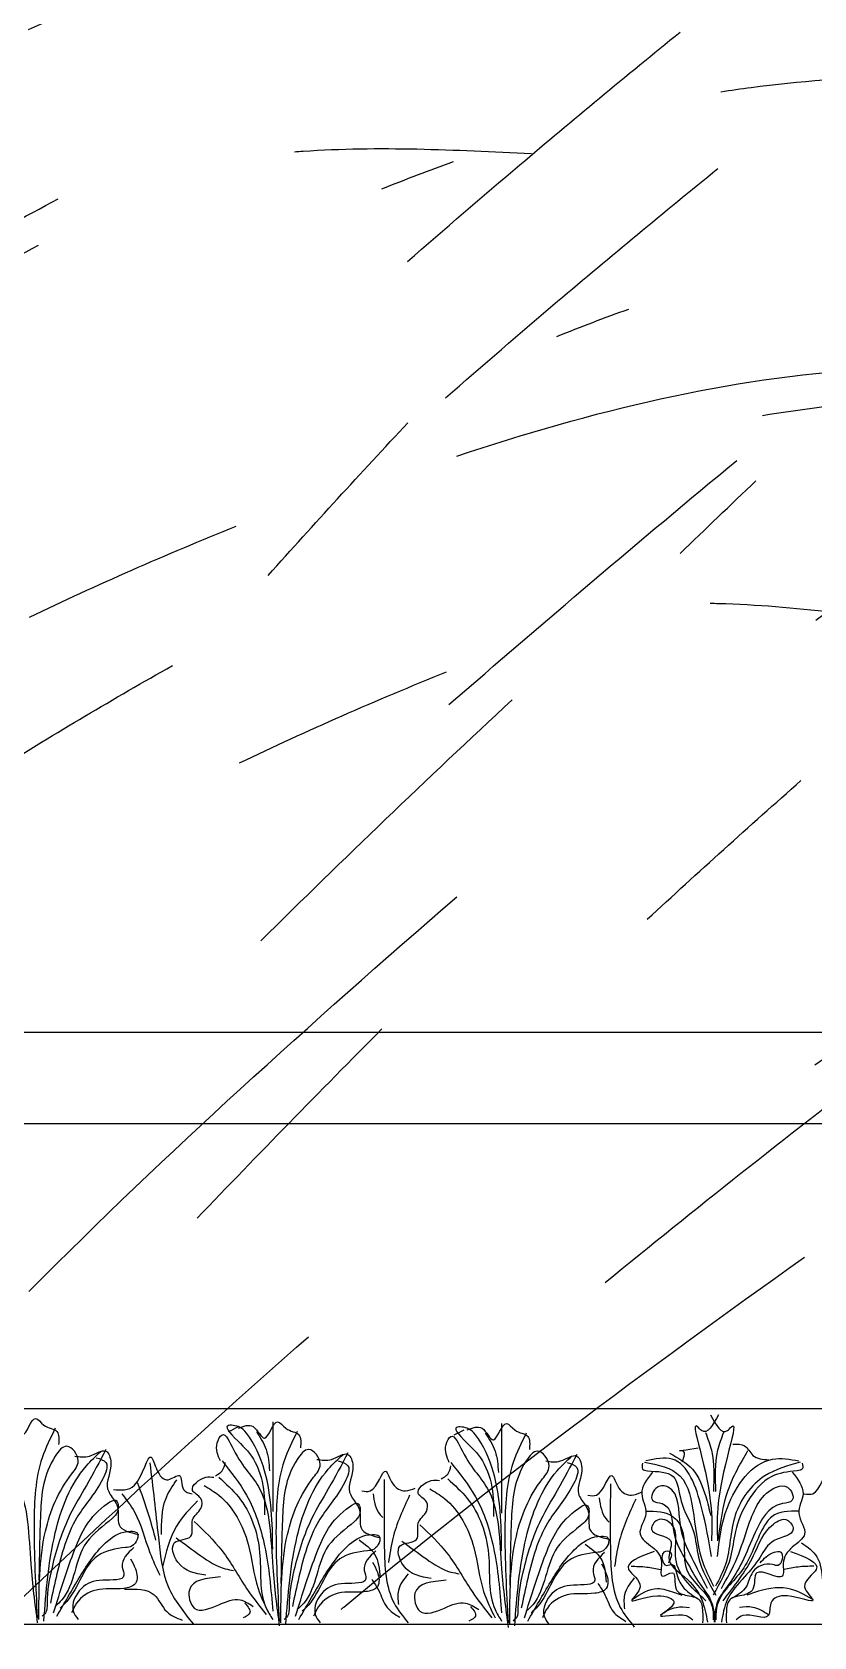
# Model space of a CAD drawing. Extents: x 3172 to 33391, y 13916 to 34175.
# Drawn here: x 7675 to 8102, y 30014 to 30892 of the extents above; entities that cross this region are included whole.
import ezdxf

# ---------------------------------------------------------------- set-up
doc = ezdxf.new("R2010")
doc.units = 0
doc.layers.get('0').update_dxf_attribs({"linetype": 'CONTINUOUS'})

# ---------------------------------------------------------------- blocks, each defined once
blk = doc.blocks.new('A$C62E27FF9')
at = {"color": 4}
for points, knots in [([(2604.1, 2648.12), (2609.53, 2649.52), (2666.79, 2663.49), (2726.09, 2669.82), (2779.75, 2675.55)], [3951.174304, 3951.174304, 3951.174304, 3951.174304, 3968.104713, 4129.127709, 4129.127709, 4129.127709, 4129.127709]), ([(2019.63, 2390.08), (2076.99, 2434.67), (2152.54, 2490.37), (2231.26, 2543.72), (2248.98, 2555.37)], [3316.933159, 3316.933159, 3316.933159, 3316.933159, 3535.309121, 3597.934756, 3597.934756, 3597.934756, 3597.934756]), ([(2740.05, 2509.38), (2741.64, 2509.51), (2784.52, 2512.61), (2827.88, 2510.48), (2869.63, 2508.44)], [1949.480807, 1949.480807, 1949.480807, 1949.480807, 1954.279277, 2079.106889, 2079.106889, 2079.106889, 2079.106889]), ([(1721.31, 2286.41), (1741.64, 2304.17), (1790.9, 2346.55), (1840.82, 2387.98), (1870.33, 2411.86)], [3033.684273, 3033.684273, 3033.684273, 3033.684273, 3114.834321, 3229.132713, 3229.132713, 3229.132713, 3229.132713]), ([(2624.9, 2369.08), (2626.48, 2369.2), (2669.37, 2372.31), (2712.73, 2370.18), (2754.48, 2368.13)], [1949.480807, 1949.480807, 1949.480807, 1949.480807, 1954.279277, 2079.106889, 2079.106889, 2079.106889, 2079.106889]), ([(1742, 2211.8), (1762.34, 2229.56), (1811.6, 2271.95), (1861.52, 2313.37), (1891.03, 2337.25)], [3033.684273, 3033.684273, 3033.684273, 3033.684273, 3114.834321, 3229.132713, 3229.132713, 3229.132713, 3229.132713]), ([(1514.23, 1723.03), (1514.67, 1723.47), (1589.32, 1798.76), (1668.4, 1869.59), (1748.2, 1938.94)], [394.337355, 394.337355, 394.337355, 394.337355, 396.220769, 712.913916, 712.913916, 712.913916, 712.913916])]:
    blk.add_open_spline(points, degree=3, knots=knots, dxfattribs=at)
for points in [[(2424.58, 2577.6), (2437.06, 2584.06), (2449.63, 2590.27), (2462.3, 2596.21)], [(2527.65, 2506.42), (2540.13, 2512.87), (2552.7, 2519.09), (2565.37, 2525.02)], [(2479.38, 2436.02), (2550.09, 2467.34), (2623.49, 2493.2), (2698.57, 2504.62)], [(2254.97, 2326.11), (2290.18, 2347.23), (2326.12, 2367.33), (2362.85, 2386.32)], [(2377.06, 2257.72), (2412.28, 2278.85), (2448.21, 2298.95), (2484.94, 2317.94)], [(2246.09, 2241.96), (2275.42, 2264.32), (2305.14, 2286.1), (2335.37, 2307.12)], [(1645.01, 2114.69), (1670.21, 2142.79), (1695.69, 2170.63), (1721.48, 2198.21)], [(1743.9, 2044.08), (1796.09, 2088.98), (1848.34, 2133.88), (1901.39, 2177.61)], [(1870.4, 2126.63), (1884.13, 2139.96), (1897.92, 2153.22), (1911.79, 2166.41)], [(1641.04, 1914.74), (1686.14, 1959.5), (1731.98, 2003.46), (1778.51, 2046.59)], [(1415.52, 1928.55), (1445.44, 1966.37), (1475.66, 2003.96), (1506.28, 2041.21)], [(1295.4, 1660.74), (1355.9, 1731.88), (1418.26, 1801.6), (1482.3, 1869.73)]]:
    blk.add_open_spline(points, degree=3, dxfattribs=at)

msp = doc.modelspace()

# ---------------------------------------------------------------- linework, layer by layer
for p, q in [((6875.46774, 30344.51661), (8670.85692, 30344.51661)), ((6825.47844, 30294.50592), (8670.85692, 30294.50592))]:
    msp.add_line(p, q)
at = {"color": 7}
for p, q in [((8669.48294, 30138.47704), (6669.48294, 30138.47704)), ((7118.87267, 30020.6218), (8669.48294, 30020.6218))]:
    msp.add_line(p, q, dxfattribs=at)
for points in [[(7645.27608, 30111.72214), (7643.48668, 30121.55191), (7646.16961, 30126.02043), (7652.43019, 30117.97751), (7666.73956, 30096.53042), (7673.89366, 30053.63624), (7677.4713, 30021.46595)], [(7655.11312, 30129.59483), (7663.16192, 30130.48826), (7669.42249, 30124.23289), (7676.57659, 30133.16923), (7681.04776, 30129.59483), (7688.20186, 30126.02043), (7689.09656, 30118.87094)], [(7687.30833, 30127.80729), (7680.15306, 30111.72214), (7675.68189, 30075.97676), (7677.4713, 30024.14693)], [(7806.25097, 30061.67916), (7801.7798, 30104.57334), (7791.9416, 30125.127), (7787.47043, 30128.7014), (7781.20986, 30128.7014), (7783.89279, 30124.23358), (7794.62453, 30112.61626), (7800.8851, 30096.53112), (7801.7798, 30080.44528)], [(7782.10456, 30126.02112), (7787.47043, 30128.7021)], [(7787.47043, 30127.80798), (7795.51923, 30128.7014), (7801.7798, 30122.44603), (7808.9339, 30131.38238), (7813.40507, 30127.80798), (7820.55917, 30124.23358), (7821.45387, 30117.08409)], [(7806.25097, 30131.38238), (7806.25097, 30114.40311), (7806.25097, 30082.23282)], [(7905.51954, 30124.23358), (7910.88541, 30126.91455)], [(7931.45418, 30060.78574), (7926.98301, 30103.67991), (7917.14481, 30124.23358), (7912.67364, 30127.80798), (7906.41307, 30127.80798), (7909.096, 30123.34015), (7919.82774, 30111.72283), (7926.08831, 30095.63769), (7926.98301, 30079.55185)], [(7912.67364, 30126.91455), (7920.72244, 30127.80798), (7926.98301, 30121.55261), (7934.13711, 30130.48895), (7938.60828, 30126.91455), (7945.76238, 30123.34015), (7946.65708, 30116.19066)], [(7931.45418, 30130.48895), (7931.45418, 30113.50969), (7931.45418, 30081.3394)], [(8050.04461, 30135.12409), (8040.81666, 30126.51625), (8038.66312, 30128.66836), (8040.81666, 30112.52814), (8046.20053, 30066.26018)], [(8045.72113, 30135.12409), (8054.94907, 30126.51625), (8057.10262, 30128.66836), (8054.94907, 30112.52814), (8049.5652, 30066.26018)], [(7777.6334, 30109.93529), (7775.84399, 30119.76506), (7778.52692, 30124.23358), (7784.7875, 30116.19066), (7799.09687, 30094.74357), (7806.25097, 30051.84939), (7809.82861, 30019.6791)], [(7797.30747, 30126.02043), (7802.67333, 30116.19066), (7804.46274, 30104.57334)], [(7819.66564, 30126.02043), (7812.51037, 30109.93529), (7808.0392, 30074.18991), (7809.82861, 30022.36007)], [(7902.83661, 30109.04186), (7901.0472, 30118.87163), (7903.73014, 30123.34015), (7909.99071, 30115.29723), (7924.30008, 30093.85014), (7931.45418, 30050.95596), (7935.03182, 30018.78567)], [(7922.51068, 30125.127), (7927.87654, 30115.29723), (7929.66595, 30103.67991)], [(7944.86885, 30125.127), (7937.71358, 30109.04186), (7933.24241, 30073.29648), (7935.03182, 30021.46665)], [(8042.97021, 30125.44019), (8046.20053, 30115.7563), (8047.27831, 30093.16035)], [(8052.79552, 30125.44019), (8049.5652, 30115.7563), (8048.48742, 30093.16035)], [(8057.94579, 30119.04299), (8064.38337, 30118.23891), (8068.80877, 30113.01236), (8077.66057, 30110.60011)], [(7678.36483, 30023.2535), (7681.94246, 30071.50893), (7696.25066, 30102.7858), (7699.8283, 30109.9346), (7693.56773, 30117.97751), (7687.30833, 30112.61557), (7679.25953, 30081.33871), (7678.36483, 30044.6999)], [(7715.0312, 30116.18997), (7704.29947, 30096.53042), (7695.35713, 30080.44528), (7685.51893, 30051.84939), (7682.83599, 30032.18915), (7681.94246, 30026.8279), (7680.15306, 30025.04035)], [(7681.04776, 30022.35938), (7687.30833, 30070.61551), (7704.29947, 30107.25431), (7712.34827, 30115.29654)], [(7709.66534, 30111.72214), (7715.0312, 30109.04117), (7713.24297, 30100.10482), (7698.9336, 30078.65773), (7688.20186, 30048.27499), (7684.6254, 30032.18915)], [(7698.04007, 30112.61557), (7706.08887, 30112.61557), (7715.0312, 30115.29654), (7717.71414, 30109.04117), (7715.92591, 30094.74357), (7719.50354, 30088.48751), (7721.29177, 30084.91311), (7722.18648, 30075.08333), (7732.91821, 30069.72139)], [(7719.0943, 30094.3093), (7730.61638, 30096.61271), (7739.83545, 30111.96486), (7742.90769, 30105.05601), (7749.05334, 30099.683), (7755.199, 30101.98572), (7757.50435, 30094.3093), (7762.11271, 30092.00659)], [(7778.52692, 30109.93529), (7791.9416, 30091.16917), (7801.7798, 30063.46671), (7806.25097, 30027.72202)], [(7810.72214, 30021.46665), (7814.29977, 30069.72208), (7828.60797, 30100.99894), (7832.18561, 30108.14774), (7825.92504, 30116.19066), (7819.66564, 30110.82871), (7811.61684, 30079.55185), (7810.72214, 30042.91304)], [(7847.38851, 30114.40311), (7836.65678, 30094.74357), (7827.71444, 30078.65843), (7817.87624, 30050.06254), (7815.1933, 30030.4023), (7814.29977, 30025.04105), (7812.51037, 30023.2535)], [(7813.40507, 30020.57253), (7819.66564, 30068.82865), (7836.65678, 30105.46746), (7844.70558, 30113.50969)], [(7842.02265, 30109.93529), (7847.38851, 30107.25431), (7845.60028, 30098.31797), (7831.29091, 30076.87088), (7820.55917, 30046.48814), (7816.98271, 30030.4023)], [(7830.39738, 30110.82871), (7838.44618, 30110.82871), (7847.38851, 30113.50969), (7850.07145, 30107.25431), (7848.28322, 30092.95672), (7851.86085, 30086.70065), (7853.64909, 30083.12625), (7854.54379, 30073.29648), (7865.27553, 30067.93453)], [(7935.92535, 30020.57322), (7939.50298, 30068.82865), (7953.81118, 30100.10552), (7957.38882, 30107.25431), (7951.12825, 30115.29723), (7944.86885, 30109.93529), (7936.82005, 30078.65843), (7935.92535, 30042.01962)], [(7972.59172, 30113.50969), (7961.85999, 30093.85014), (7952.91766, 30077.765), (7943.07945, 30049.16911), (7940.39651, 30029.50887), (7939.50298, 30024.14762), (7937.71358, 30022.36007)], [(7938.60828, 30019.6791), (7944.86885, 30067.93523), (7961.85999, 30104.57403), (7969.90879, 30112.61626)], [(7955.60059, 30109.93529), (7963.64939, 30109.93529), (7972.59172, 30112.61626), (7975.27466, 30106.36089), (7973.48643, 30092.06329), (7977.06406, 30085.80722), (7978.8523, 30082.23282), (7979.747, 30072.40305), (7990.47874, 30067.04111)], [(8046.20053, 30057.65234), (8040.81666, 30084.5525), (8024.7583, 30110.9312), (8010.33615, 30110.03015)], [(8023.34366, 30114.21849), (8035.81679, 30105.37356), (8043.05844, 30090.498), (8045.8757, 30080.0449)], [(8030.35472, 30109.39398), (8030.35472, 30115.42461), (8029.3792, 30115.42461), (8039.03508, 30117.03278)], [(8049.5652, 30057.65234), (8054.94907, 30084.5525), (8079.62764, 30110.9312), (8094.04979, 30110.03015)], [(8065.99251, 30115.42461), (8055.12953, 30093.71434), (8049.89906, 30067.17955)], [(7739.06739, 30108.89457), (7743.67575, 30068.21045), (7749.05334, 30041.34402), (7762.88077, 30020.61817)], [(7769.58342, 30047.38225), (7754.38052, 30054.53105), (7752.59228, 30065.25425), (7761.53462, 30068.82865), (7762.42932, 30077.765), (7766.90049, 30084.02037), (7766.90049, 30089.38232), (7762.42932, 30093.85083), (7769.58342, 30100.99963), (7774.05576, 30100.99963)], [(7774.94929, 30101.89306), (7778.52692, 30104.57403), (7780.31516, 30109.04186)], [(7776.73869, 30100.99894), (7787.47043, 30090.27574), (7799.09687, 30059.89231), (7802.67333, 30029.50887), (7806.25097, 30023.2535)], [(7854.99876, 30093.57354), (7859.60712, 30093.57354), (7868.05813, 30104.32025), (7871.89843, 30097.4114), (7878.81215, 30093.57354), (7884.18974, 30095.10869)], [(7898.36427, 30100.10552), (7901.9419, 30102.78649), (7903.73014, 30107.25431)], [(7903.73014, 30109.04186), (7917.14481, 30090.27574), (7926.98301, 30062.57328), (7931.45418, 30026.82859)], [(7967.22586, 30109.04186), (7972.59172, 30106.36089), (7970.80349, 30097.42454), (7956.49412, 30075.97745), (7945.76238, 30045.59471), (7942.18592, 30029.50887)], [(7978.67992, 30091.27082), (7983.28828, 30091.27082), (7991.73929, 30102.01753), (7995.57959, 30095.10869), (8002.49331, 30091.27082), (8007.8709, 30092.80597)], [(8013.94144, 30103.72519), (8008.08234, 30092.01571), (8010.33615, 30081.20669), (8007.18102, 30069.94714), (8013.94144, 30062.74113), (8018.89921, 30053.73361), (8019.35037, 30046.97812), (8024.70216, 30048.77962), (8026.95596, 30039.7721), (8031.91373, 30036.61962), (8039.57547, 30033.91766), (8041.37811, 30027.6121), (8041.37811, 30021.30713)], [(8008.5325, 30108.67917), (8008.5325, 30105.52669), (8011.23747, 30104.62564), (8025.20946, 30101.47316), (8029.65993, 30087.96218), (8036.42034, 30071.29812), (8039.12531, 30057.33661), (8048.58969, 30036.61962)], [(8009.59524, 30109.29997), (8028.97817, 30101.76819), (8036.50957, 30080.24829), (8041.89344, 30053.34871), (8047.27831, 30041.51271)], [(8095.85343, 30108.67917), (8095.85343, 30105.52669), (8093.14847, 30104.62564), (8079.17647, 30101.47316), (8066.10581, 30087.96218), (8059.34539, 30071.29812), (8056.64042, 30057.33661), (8047.17605, 30036.61962)], [(8094.7907, 30109.29997), (8075.40777, 30101.76819), (8059.25616, 30080.24829), (8053.87229, 30053.34871), (8048.48742, 30041.51271)], [(8090.4445, 30103.72519), (8096.30359, 30092.01571), (8094.04979, 30081.20669), (8097.20491, 30069.94714), (8090.4445, 30062.74113), (8085.48673, 30053.73361), (8085.03557, 30046.97812), (8071.06358, 30048.77962), (8068.80977, 30039.7721), (8063.852, 30036.61962), (8056.19027, 30033.91766), (8054.38762, 30027.6121), (8054.38762, 30021.30713)], [(8096.98232, 30092.03839), (8101.59068, 30092.03839), (8110.04169, 30102.7851), (8113.88199, 30095.87626), (8120.7957, 30092.03839), (8126.1733, 30093.57354)], [(7723.70266, 30092.00659), (7730.61638, 30082.02745), (7739.06739, 30059.76715), (7744.44498, 30047.48529)], [(7732.15367, 30098.14786), (7738.29933, 30080.4923), (7742.13963, 30066.6753)], [(7753.66288, 30099.683), (7747.51722, 30088.93629), (7745.21304, 30069.74559)], [(7768.68989, 30096.53112), (7776.73869, 30091.16986), (7792.8363, 30064.36083), (7798.20217, 30040.23276), (7804.46157, 30025.93516)], [(7861.14324, 30092.03839), (7864.98472, 30080.52411), (7866.52084, 30078.98897)], [(7867.2889, 30099.71412), (7867.2889, 30062.86855), (7872.66649, 30032.16426), (7880.34827, 30021.41755)], [(7892.9984, 30045.59471), (7877.79549, 30052.74351), (7876.00726, 30063.46671), (7884.9496, 30067.04111), (7885.8443, 30075.97745), (7890.31546, 30082.23282), (7890.31546, 30087.59477), (7885.8443, 30092.06329), (7892.9984, 30099.21209), (7897.47074, 30099.21209)], [(7892.10487, 30094.74357), (7900.15367, 30089.38232), (7916.25128, 30062.57328), (7921.61715, 30038.44522), (7927.87654, 30024.14762)], [(7901.9419, 30100.10552), (7912.67364, 30089.38232), (7924.30008, 30058.99888), (7927.87654, 30028.61545), (7931.45418, 30022.36007)], [(7990.97006, 30097.4114), (7990.97006, 30060.56584), (7996.34765, 30029.86154), (8004.02943, 30019.11483)], [(8044.08308, 30040.22262), (8035.51902, 30056.88668), (8029.20876, 30074.90113), (8022.5055, 30095.61872), (8016.6454, 30095.61872), (8013.94144, 30088.4127), (8019.35037, 30086.6112), (8025.60348, 30070.84819), (8032.81505, 30054.63465), (8040.02663, 30042.47465), (8046.33588, 30032.56668), (8047.68837, 30021.75766)], [(8051.68265, 30040.22262), (8060.24671, 30056.88668), (8066.55697, 30074.90113), (8081.88044, 30095.61872), (8087.74053, 30095.61872), (8090.4445, 30088.4127), (8085.03557, 30086.6112), (8070.16226, 30070.84819), (8062.95068, 30054.63465), (8055.7391, 30042.47465), (8049.42985, 30032.56668), (8048.07737, 30021.75766)], [(7686.41363, 30026.8279), (7698.04007, 30061.67916), (7715.92591, 30086.70065), (7720.39707, 30088.48751), (7721.29177, 30082.23213), (7718.60884, 30078.65773), (7704.29947, 30065.25356), (7690.8848, 30033.9767), (7687.30833, 30030.4023)], [(7765.18613, 30088.16872), (7753.66288, 30074.35172), (7745.9811, 30052.09073)], [(7818.77094, 30025.04105), (7830.39738, 30059.89231), (7848.28322, 30084.9138), (7852.75438, 30086.70065), (7853.64909, 30080.44528), (7850.96615, 30076.87088), (7836.65678, 30063.46671), (7823.24211, 30032.18985), (7819.66564, 30028.61545)], [(7881.1175, 30091.27082), (7871.89843, 30067.47468), (7869.59425, 30054.42525)], [(7943.97415, 30024.14762), (7955.60059, 30058.99888), (7973.48643, 30084.02037), (7977.95759, 30085.80722), (7978.8523, 30079.55185), (7976.16936, 30075.97745), (7961.85999, 30062.57328), (7948.44532, 30031.29642), (7944.86885, 30027.72202)], [(7984.8244, 30089.73568), (7988.66588, 30078.22139), (7990.202, 30076.68625)], [(8004.79866, 30088.9681), (7995.57959, 30065.17196), (7993.27541, 30052.12254)], [(7763.32402, 30076.87157), (7778.52692, 30060.78643), (7791.9416, 30040.23276), (7802.67333, 30025.93516)], [(7886.739, 30075.08403), (7901.9419, 30058.99888), (7915.35657, 30038.44522), (7926.08831, 30024.14762)], [(8010.33615, 30082.55767), (8025.20946, 30079.40518), (8029.71607, 30073.55015), (8032.81505, 30050.13119), (8046.33588, 30031.21511), (8047.23821, 30023.10864)], [(8043.18176, 30033.46713), (8026.5048, 30058.23766), (8024.30814, 30075.35165), (8016.6454, 30077.60368), (8013.49128, 30072.64969), (8023.85698, 30066.34413), (8022.89951, 30057.33661), (8031.46257, 30046.52818), (8040.92795, 30033.91766), (8044.08308, 30021.75766)], [(8094.04979, 30082.55767), (8079.17647, 30079.40518), (8074.66987, 30073.55015), (8062.95068, 30050.13119), (8049.42985, 30031.21511), (8048.52753, 30023.10864)], [(8052.58398, 30033.46713), (8069.26093, 30058.23766), (8080.0778, 30075.35165), (8087.74053, 30077.60368), (8090.89466, 30072.64969), (8080.52896, 30066.34413), (8072.86622, 30057.33661), (8064.30316, 30046.52818), (8054.83778, 30033.91766), (8051.68265, 30021.75766)], [(7688.20186, 30025.04035), (7700.723, 30046.48744), (7715.92591, 30066.14699), (7728.44588, 30071.50893), (7732.02351, 30070.61551), (7729.34058, 30063.46602), (7725.76294, 30062.57259), (7710.56004, 30058.10476), (7693.56773, 30033.08327), (7689.99127, 30029.50887)], [(7753.48699, 30067.93523), (7766.90049, 30058.10545), (7780.31516, 30050.95665), (7784.7875, 30050.06254)], [(7820.55917, 30023.2535), (7833.08031, 30044.70059), (7848.28322, 30064.36013), (7860.80319, 30069.72208), (7864.38082, 30068.82865), (7861.69789, 30061.67916), (7858.12025, 30060.78574), (7842.91735, 30056.31791), (7825.92504, 30031.29642), (7822.34858, 30027.72202)], [(7853.46147, 30066.70711), (7861.91248, 30059.03069), (7864.98472, 30045.98126)], [(7876.90196, 30066.14768), (7890.31546, 30056.31791), (7903.73014, 30049.16911), (7908.20247, 30048.27499)], [(7945.76238, 30022.36007), (7958.28352, 30043.80716), (7973.48643, 30063.46671), (7986.0064, 30068.82865), (7989.58403, 30067.93523), (7986.9011, 30060.78574), (7983.32346, 30059.89231), (7968.12056, 30055.42448), (7951.12825, 30030.40299), (7947.55179, 30026.82859)], [(7730.23528, 30062.57259), (7723.97471, 30051.84939), (7724.86941, 30047.38087), (7713.24297, 30044.6999), (7701.61653, 30040.23207), (7697.14537, 30027.72133), (7699.8283, 30023.2535)], [(7862.59259, 30060.78574), (7856.33202, 30050.06254), (7857.22672, 30045.59402), (7845.60028, 30042.91304), (7833.97384, 30038.44522), (7829.50268, 30025.93447), (7832.18561, 30021.46665)], [(7987.7958, 30059.89231), (7981.53523, 30049.16911), (7982.42993, 30044.70059), (7970.80349, 30042.01962), (7959.17705, 30037.55179), (7954.70589, 30025.04105), (7957.38882, 30020.57322)], [(7977.14263, 30064.40439), (7985.59364, 30056.72797), (7988.66588, 30043.67854)], [(8014.84276, 30060.48969), (8000.87077, 30050.58112), (8007.18102, 30041.12367), (8002.67341, 30033.91766), (8016.6454, 30036.16969), (8025.65962, 30032.11615), (8018.3919, 30025.36066), (8032.36389, 30025.36066), (8035.97018, 30023.10864)], [(8022.89951, 30054.18413), (8023.85698, 30060.03917), (8020.25169, 30060.03917), (8021.60317, 30052.83315), (8024.7583, 30053.28367), (8026.95596, 30049.23014), (8030.56125, 30041.12367), (8038.22298, 30034.81811)], [(8072.86622, 30054.18413), (8080.52896, 30060.03917), (8084.13425, 30060.03917), (8082.78276, 30052.83315), (8079.62764, 30053.28367), (8068.80977, 30049.23014), (8065.20448, 30041.12367), (8057.54275, 30034.81811)], [(8089.54318, 30060.48969), (8103.51517, 30050.58112), (8097.20491, 30041.12367), (8101.71252, 30033.91766), (8087.74053, 30036.16969), (8078.72632, 30032.11615), (8077.37383, 30025.36066), (8063.40184, 30025.36066), (8059.79555, 30023.10864)], [(8095.44502, 30065.17196), (8103.89603, 30057.49554), (8106.96827, 30044.44612)], [(7728.44588, 30056.31722), (7731.12881, 30050.95527), (7731.12881, 30042.91304), (7724.86941, 30040.23207), (7709.66534, 30039.33865), (7698.9336, 30032.18915), (7696.25066, 30026.8279)], [(7860.80319, 30054.53036), (7863.48612, 30049.16842), (7863.48612, 30041.12619), (7857.22672, 30038.44522), (7842.02265, 30037.55179), (7831.29091, 30030.4023), (7828.60797, 30025.04105)], [(7880.34827, 30048.28398), (7874.97185, 30039.07241), (7874.97185, 30031.39669)], [(7986.0064, 30053.63694), (7988.68933, 30048.27499), (7988.68933, 30040.23276), (7982.42993, 30037.55179), (7967.22586, 30036.65836), (7956.49412, 30029.50887), (7953.81118, 30024.14762)], [(8002.22325, 30052.38263), (8010.78631, 30051.93269), (8018.44905, 30050.58112)], [(8102.16268, 30052.38263), (8093.59963, 30051.93269), (8085.93689, 30050.58112)], [(7725.23996, 30039.80887), (7741.37157, 30036.73858), (7748.28528, 30027.52701), (7756.73512, 30022.92158)], [(7777.63222, 30046.48814), (7760.64109, 30039.33934), (7763.32402, 30029.50956), (7776.73869, 30031.29642), (7788.36396, 30033.97739), (7795.51923, 30030.40299)], [(7860.37518, 30045.21369), (7864.21666, 30039.07241), (7868.82619, 30029.86154), (7875.73991, 30024.48784)], [(7901.0472, 30044.70059), (7884.05607, 30037.55179), (7886.739, 30027.72202), (7900.15367, 30029.50887), (7911.77894, 30032.18985), (7918.93421, 30028.61545)], [(7984.05634, 30042.91097), (7987.89782, 30036.7697), (7992.50735, 30027.55882), (7999.42107, 30022.18512)], [(8004.02943, 30045.98126), (7998.65301, 30036.7697), (7998.65301, 30029.09397)], [(8003.12457, 30034.36818), (8016.6454, 30040.22262), (8026.05464, 30037.9706), (8030.11009, 30036.61962)], [(8101.26136, 30034.36818), (8087.74053, 30040.22262), (8069.71109, 30037.9706), (8065.65565, 30036.61962)], [(7791.04689, 30032.19054), (7793.72983, 30026.82859), (7790.15336, 30024.14762)], [(7914.46187, 30030.40299), (7917.14481, 30025.04105), (7913.56834, 30022.36007)], [(8018.3919, 30025.8106), (8026.95596, 30029.86413), (8034.16653, 30029.86413)], [(8077.37383, 30025.8106), (8068.80977, 30029.86413), (8061.5992, 30029.86413)]]:
    msp.add_spline(points, degree=3)
msp.add_spline([(7119.83888, 30020.76301), (7082.21097, 30007.27332), (7072.28848, 29980.82502), (7079.99308, 29943.32497), (7145.57957, 29890.13909), (7226.46277, 29868.18789), (7761.95084, 29822.94298)], degree=3, dxfattribs=at)

# ---------------------------------------------------------------- block references
for p in [(6158.72001, 28479.66262), (5193.23992, 28456.97997)]:
    msp.add_blockref('A$C62E27FF9', p)
at = {"rotation": 354.5404137727325}
for p in [(5207.0665, 28470.53368), (6172.36039, 28457.67135)]:
    msp.add_blockref('A$C62E27FF9', p, dxfattribs=at)
at = {"xscale": -1, "rotation": 5.459586227267481}
msp.add_blockref('A$C62E27FF9', (11169.35345, 28457.67135), dxfattribs=at)

doc.saveas('drawing.dxf')
